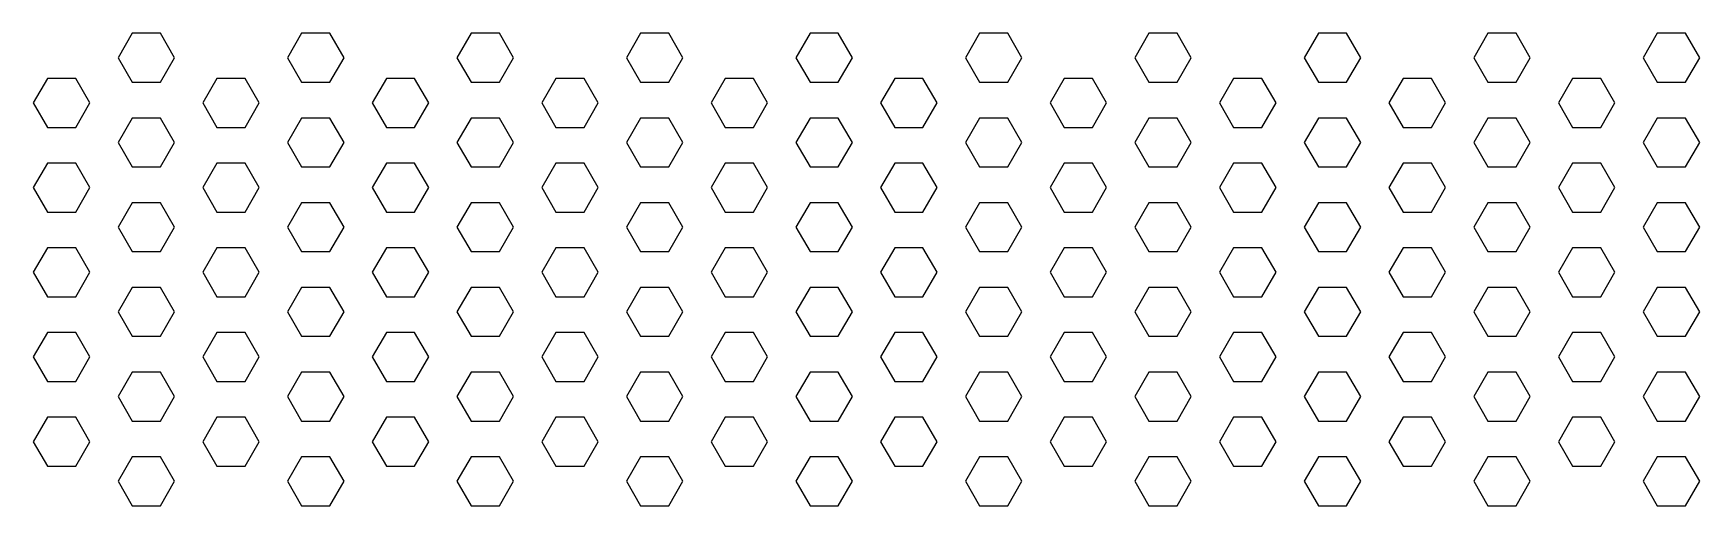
# Model space of a CAD drawing. Header units: millimetres. Extents: x 43.3 to 83.3, y 94.2 to 164.2.
# Drawn here: x 70.2 to 71.675, y 106.786 to 107.205 of the extents above; entities that cross this region are included whole.
import ezdxf

# ---------------------------------------------------------------- set-up
doc = ezdxf.new("R2010")
doc.units = ezdxf.units.MM
doc.layers.add('Alt Rasters', color=140, linetype='Continuous')

msp = doc.modelspace()

# ---------------------------------------------------------------- linework, layer by layer
at = {"layer": 'Alt Rasters'}
for p, q in [((70.2875, 107.2047), (70.275, 107.1831)), ((70.3125, 107.2047), (70.2875, 107.2047)), ((70.325, 107.1831), (70.3125, 107.2047)), ((70.4375, 107.2047), (70.425, 107.1831)), ((70.4625, 107.2047), (70.4375, 107.2047)), ((70.475, 107.1831), (70.4625, 107.2047)), ((70.5875, 107.2047), (70.575, 107.1831)), ((70.6125, 107.2047), (70.5875, 107.2047)), ((70.625, 107.1831), (70.6125, 107.2047)), ((70.7375, 107.2047), (70.725, 107.1831)), ((70.7625, 107.2047), (70.7375, 107.2047)), ((70.775, 107.1831), (70.7625, 107.2047)), ((70.8875, 107.2047), (70.875, 107.1831)), ((70.9125, 107.2047), (70.8875, 107.2047)), ((70.925, 107.1831), (70.9125, 107.2047)), ((71.0375, 107.2047), (71.025, 107.1831)), ((71.0625, 107.2047), (71.0375, 107.2047)), ((71.075, 107.1831), (71.0625, 107.2047)), ((71.1875, 107.2047), (71.175, 107.1831)), ((71.2125, 107.2047), (71.1875, 107.2047)), ((71.225, 107.1831), (71.2125, 107.2047)), ((71.3375, 107.2047), (71.325, 107.1831)), ((71.3625, 107.2047), (71.3375, 107.2047)), ((71.375, 107.1831), (71.3625, 107.2047)), ((71.4875, 107.2047), (71.475, 107.1831)), ((71.5125, 107.2047), (71.4875, 107.2047)), ((71.525, 107.1831), (71.5125, 107.2047)), ((71.6375, 107.2047), (71.625, 107.1831)), ((71.6625, 107.2047), (71.6375, 107.2047)), ((71.675, 107.1831), (71.6625, 107.2047)), ((70.275, 107.1831), (70.2875, 107.1614)), ((70.3125, 107.1614), (70.325, 107.1831)), ((70.425, 107.1831), (70.4375, 107.1614)), ((70.4625, 107.1614), (70.475, 107.1831)), ((70.575, 107.1831), (70.5875, 107.1614)), ((70.6125, 107.1614), (70.625, 107.1831)), ((70.725, 107.1831), (70.7375, 107.1614)), ((70.7625, 107.1614), (70.775, 107.1831)), ((70.875, 107.1831), (70.8875, 107.1614)), ((70.9125, 107.1614), (70.925, 107.1831)), ((71.025, 107.1831), (71.0375, 107.1614)), ((71.0625, 107.1614), (71.075, 107.1831)), ((71.175, 107.1831), (71.1875, 107.1614)), ((71.2125, 107.1614), (71.225, 107.1831)), ((71.325, 107.1831), (71.3375, 107.1614)), ((71.3625, 107.1614), (71.375, 107.1831)), ((71.475, 107.1831), (71.4875, 107.1614)), ((71.5125, 107.1614), (71.525, 107.1831)), ((71.625, 107.1831), (71.6375, 107.1614)), ((71.6625, 107.1614), (71.675, 107.1831)), ((70.2125, 107.1647), (70.2, 107.1431)), ((70.2375, 107.1647), (70.2125, 107.1647)), ((70.25, 107.1431), (70.2375, 107.1647)), ((70.2875, 107.1614), (70.3125, 107.1614)), ((70.3625, 107.1647), (70.35, 107.1431)), ((70.3875, 107.1647), (70.3625, 107.1647)), ((70.4, 107.1431), (70.3875, 107.1647)), ((70.4375, 107.1614), (70.4625, 107.1614)), ((70.5125, 107.1647), (70.5, 107.1431)), ((70.5375, 107.1647), (70.5125, 107.1647)), ((70.55, 107.1431), (70.5375, 107.1647)), ((70.5875, 107.1614), (70.6125, 107.1614)), ((70.6625, 107.1647), (70.65, 107.1431)), ((70.6875, 107.1647), (70.6625, 107.1647)), ((70.7, 107.1431), (70.6875, 107.1647)), ((70.7375, 107.1614), (70.7625, 107.1614)), ((70.8125, 107.1647), (70.8, 107.1431)), ((70.8375, 107.1647), (70.8125, 107.1647)), ((70.85, 107.1431), (70.8375, 107.1647)), ((70.8875, 107.1614), (70.9125, 107.1614)), ((70.9625, 107.1647), (70.95, 107.1431)), ((70.9875, 107.1647), (70.9625, 107.1647)), ((71, 107.1431), (70.9875, 107.1647)), ((71.0375, 107.1614), (71.0625, 107.1614)), ((71.1125, 107.1647), (71.1, 107.1431)), ((71.1375, 107.1647), (71.1125, 107.1647)), ((71.15, 107.1431), (71.1375, 107.1647)), ((71.1875, 107.1614), (71.2125, 107.1614)), ((71.2625, 107.1647), (71.25, 107.1431)), ((71.2875, 107.1647), (71.2625, 107.1647)), ((71.3, 107.1431), (71.2875, 107.1647)), ((71.3375, 107.1614), (71.3625, 107.1614)), ((71.4125, 107.1647), (71.4, 107.1431)), ((71.4375, 107.1647), (71.4125, 107.1647)), ((71.45, 107.1431), (71.4375, 107.1647)), ((71.4875, 107.1614), (71.5125, 107.1614)), ((71.5625, 107.1647), (71.55, 107.1431)), ((71.5875, 107.1647), (71.5625, 107.1647)), ((71.6, 107.1431), (71.5875, 107.1647)), ((71.6375, 107.1614), (71.6625, 107.1614)), ((70.2, 107.1431), (70.2125, 107.1214)), ((70.2375, 107.1214), (70.25, 107.1431)), ((70.2875, 107.1297), (70.275, 107.1081)), ((70.3125, 107.1297), (70.2875, 107.1297)), ((70.325, 107.1081), (70.3125, 107.1297)), ((70.35, 107.1431), (70.3625, 107.1214)), ((70.3875, 107.1214), (70.4, 107.1431)), ((70.4375, 107.1297), (70.425, 107.1081)), ((70.4625, 107.1297), (70.4375, 107.1297)), ((70.475, 107.1081), (70.4625, 107.1297)), ((70.5, 107.1431), (70.5125, 107.1214)), ((70.5375, 107.1214), (70.55, 107.1431)), ((70.5875, 107.1297), (70.575, 107.1081)), ((70.6125, 107.1297), (70.5875, 107.1297)), ((70.625, 107.1081), (70.6125, 107.1297)), ((70.65, 107.1431), (70.6625, 107.1214)), ((70.6875, 107.1214), (70.7, 107.1431)), ((70.7375, 107.1297), (70.725, 107.1081)), ((70.7625, 107.1297), (70.7375, 107.1297)), ((70.775, 107.1081), (70.7625, 107.1297)), ((70.8, 107.1431), (70.8125, 107.1214)), ((70.8375, 107.1214), (70.85, 107.1431)), ((70.8875, 107.1297), (70.875, 107.1081)), ((70.9125, 107.1297), (70.8875, 107.1297)), ((70.925, 107.1081), (70.9125, 107.1297)), ((70.95, 107.1431), (70.9625, 107.1214)), ((70.9875, 107.1214), (71, 107.1431)), ((71.0375, 107.1297), (71.025, 107.1081)), ((71.0625, 107.1297), (71.0375, 107.1297)), ((71.075, 107.1081), (71.0625, 107.1297)), ((71.1, 107.1431), (71.1125, 107.1214)), ((71.1375, 107.1214), (71.15, 107.1431)), ((71.1875, 107.1297), (71.175, 107.1081)), ((71.2125, 107.1297), (71.1875, 107.1297)), ((71.225, 107.1081), (71.2125, 107.1297)), ((71.25, 107.1431), (71.2625, 107.1214)), ((71.2875, 107.1214), (71.3, 107.1431)), ((71.3375, 107.1297), (71.325, 107.1081)), ((71.3625, 107.1297), (71.3375, 107.1297)), ((71.375, 107.1081), (71.3625, 107.1297)), ((71.4, 107.1431), (71.4125, 107.1214)), ((71.4375, 107.1214), (71.45, 107.1431)), ((71.4875, 107.1297), (71.475, 107.1081)), ((71.5125, 107.1297), (71.4875, 107.1297)), ((71.525, 107.1081), (71.5125, 107.1297)), ((71.55, 107.1431), (71.5625, 107.1214)), ((71.5875, 107.1214), (71.6, 107.1431)), ((71.6375, 107.1297), (71.625, 107.1081)), ((71.6625, 107.1297), (71.6375, 107.1297)), ((71.675, 107.1081), (71.6625, 107.1297)), ((70.2125, 107.1214), (70.2375, 107.1214)), ((70.3625, 107.1214), (70.3875, 107.1214)), ((70.5125, 107.1214), (70.5375, 107.1214)), ((70.6625, 107.1214), (70.6875, 107.1214)), ((70.8125, 107.1214), (70.8375, 107.1214)), ((70.9625, 107.1214), (70.9875, 107.1214)), ((71.1125, 107.1214), (71.1375, 107.1214)), ((71.2625, 107.1214), (71.2875, 107.1214)), ((71.4125, 107.1214), (71.4375, 107.1214)), ((71.5625, 107.1214), (71.5875, 107.1214)), ((70.275, 107.1081), (70.2875, 107.0864)), ((70.3125, 107.0864), (70.325, 107.1081)), ((70.425, 107.1081), (70.4375, 107.0864)), ((70.4625, 107.0864), (70.475, 107.1081)), ((70.575, 107.1081), (70.5875, 107.0864)), ((70.6125, 107.0864), (70.625, 107.1081)), ((70.725, 107.1081), (70.7375, 107.0864)), ((70.7625, 107.0864), (70.775, 107.1081)), ((70.875, 107.1081), (70.8875, 107.0864)), ((70.9125, 107.0864), (70.925, 107.1081)), ((71.025, 107.1081), (71.0375, 107.0864)), ((71.0625, 107.0864), (71.075, 107.1081)), ((71.175, 107.1081), (71.1875, 107.0864)), ((71.2125, 107.0864), (71.225, 107.1081)), ((71.325, 107.1081), (71.3375, 107.0864)), ((71.3625, 107.0864), (71.375, 107.1081)), ((71.475, 107.1081), (71.4875, 107.0864)), ((71.5125, 107.0864), (71.525, 107.1081)), ((71.625, 107.1081), (71.6375, 107.0864)), ((71.6625, 107.0864), (71.675, 107.1081)), ((70.2125, 107.0897), (70.2, 107.0681)), ((70.2375, 107.0897), (70.2125, 107.0897)), ((70.25, 107.0681), (70.2375, 107.0897)), ((70.2875, 107.0864), (70.3125, 107.0864)), ((70.3625, 107.0897), (70.35, 107.0681)), ((70.3875, 107.0897), (70.3625, 107.0897)), ((70.4, 107.0681), (70.3875, 107.0897)), ((70.4375, 107.0864), (70.4625, 107.0864)), ((70.5125, 107.0897), (70.5, 107.0681)), ((70.5375, 107.0897), (70.5125, 107.0897)), ((70.55, 107.0681), (70.5375, 107.0897)), ((70.5875, 107.0864), (70.6125, 107.0864)), ((70.6625, 107.0897), (70.65, 107.0681)), ((70.6875, 107.0897), (70.6625, 107.0897)), ((70.7, 107.0681), (70.6875, 107.0897)), ((70.7375, 107.0864), (70.7625, 107.0864)), ((70.8125, 107.0897), (70.8, 107.0681)), ((70.8375, 107.0897), (70.8125, 107.0897)), ((70.85, 107.0681), (70.8375, 107.0897)), ((70.8875, 107.0864), (70.9125, 107.0864)), ((70.9625, 107.0897), (70.95, 107.0681)), ((70.9875, 107.0897), (70.9625, 107.0897)), ((71, 107.0681), (70.9875, 107.0897)), ((71.0375, 107.0864), (71.0625, 107.0864)), ((71.1125, 107.0897), (71.1, 107.0681)), ((71.1375, 107.0897), (71.1125, 107.0897)), ((71.15, 107.0681), (71.1375, 107.0897)), ((71.1875, 107.0864), (71.2125, 107.0864)), ((71.2625, 107.0897), (71.25, 107.0681)), ((71.2875, 107.0897), (71.2625, 107.0897)), ((71.3, 107.0681), (71.2875, 107.0897)), ((71.3375, 107.0864), (71.3625, 107.0864)), ((71.4125, 107.0897), (71.4, 107.0681)), ((71.4375, 107.0897), (71.4125, 107.0897)), ((71.45, 107.0681), (71.4375, 107.0897)), ((71.4875, 107.0864), (71.5125, 107.0864)), ((71.5625, 107.0897), (71.55, 107.0681)), ((71.5875, 107.0897), (71.5625, 107.0897)), ((71.6, 107.0681), (71.5875, 107.0897)), ((71.6375, 107.0864), (71.6625, 107.0864)), ((70.2, 107.0681), (70.2125, 107.0464)), ((70.2375, 107.0464), (70.25, 107.0681)), ((70.35, 107.0681), (70.3625, 107.0464)), ((70.3875, 107.0464), (70.4, 107.0681)), ((70.5, 107.0681), (70.5125, 107.0464)), ((70.5375, 107.0464), (70.55, 107.0681)), ((70.65, 107.0681), (70.6625, 107.0464)), ((70.6875, 107.0464), (70.7, 107.0681)), ((70.8, 107.0681), (70.8125, 107.0464)), ((70.8375, 107.0464), (70.85, 107.0681)), ((70.95, 107.0681), (70.9625, 107.0464)), ((70.9875, 107.0464), (71, 107.0681)), ((71.1, 107.0681), (71.1125, 107.0464)), ((71.1375, 107.0464), (71.15, 107.0681)), ((71.25, 107.0681), (71.2625, 107.0464)), ((71.2875, 107.0464), (71.3, 107.0681)), ((71.4, 107.0681), (71.4125, 107.0464)), ((71.4375, 107.0464), (71.45, 107.0681)), ((71.55, 107.0681), (71.5625, 107.0464)), ((71.5875, 107.0464), (71.6, 107.0681)), ((70.2125, 107.0464), (70.2375, 107.0464)), ((70.2875, 107.0547), (70.275, 107.0331)), ((70.3125, 107.0547), (70.2875, 107.0547)), ((70.325, 107.0331), (70.3125, 107.0547)), ((70.3625, 107.0464), (70.3875, 107.0464)), ((70.4375, 107.0547), (70.425, 107.0331)), ((70.4625, 107.0547), (70.4375, 107.0547)), ((70.475, 107.0331), (70.4625, 107.0547)), ((70.5125, 107.0464), (70.5375, 107.0464)), ((70.5875, 107.0547), (70.575, 107.0331)), ((70.6125, 107.0547), (70.5875, 107.0547)), ((70.625, 107.0331), (70.6125, 107.0547)), ((70.6625, 107.0464), (70.6875, 107.0464)), ((70.7375, 107.0547), (70.725, 107.0331)), ((70.7625, 107.0547), (70.7375, 107.0547)), ((70.775, 107.0331), (70.7625, 107.0547)), ((70.8125, 107.0464), (70.8375, 107.0464)), ((70.8875, 107.0547), (70.875, 107.0331)), ((70.9125, 107.0547), (70.8875, 107.0547)), ((70.925, 107.0331), (70.9125, 107.0547)), ((70.9625, 107.0464), (70.9875, 107.0464)), ((71.0375, 107.0547), (71.025, 107.0331)), ((71.0625, 107.0547), (71.0375, 107.0547)), ((71.075, 107.0331), (71.0625, 107.0547)), ((71.1125, 107.0464), (71.1375, 107.0464)), ((71.1875, 107.0547), (71.175, 107.0331)), ((71.2125, 107.0547), (71.1875, 107.0547)), ((71.225, 107.0331), (71.2125, 107.0547)), ((71.2625, 107.0464), (71.2875, 107.0464)), ((71.3375, 107.0547), (71.325, 107.0331)), ((71.3625, 107.0547), (71.3375, 107.0547)), ((71.375, 107.0331), (71.3625, 107.0547)), ((71.4125, 107.0464), (71.4375, 107.0464)), ((71.4875, 107.0547), (71.475, 107.0331)), ((71.5125, 107.0547), (71.4875, 107.0547)), ((71.525, 107.0331), (71.5125, 107.0547)), ((71.5625, 107.0464), (71.5875, 107.0464)), ((71.6375, 107.0547), (71.625, 107.0331)), ((71.6625, 107.0547), (71.6375, 107.0547)), ((71.675, 107.0331), (71.6625, 107.0547)), ((70.275, 107.0331), (70.2875, 107.0114)), ((70.3125, 107.0114), (70.325, 107.0331)), ((70.425, 107.0331), (70.4375, 107.0114)), ((70.4625, 107.0114), (70.475, 107.0331)), ((70.575, 107.0331), (70.5875, 107.0114)), ((70.6125, 107.0114), (70.625, 107.0331)), ((70.725, 107.0331), (70.7375, 107.0114)), ((70.7625, 107.0114), (70.775, 107.0331)), ((70.875, 107.0331), (70.8875, 107.0114)), ((70.9125, 107.0114), (70.925, 107.0331)), ((71.025, 107.0331), (71.0375, 107.0114)), ((71.0625, 107.0114), (71.075, 107.0331)), ((71.175, 107.0331), (71.1875, 107.0114)), ((71.2125, 107.0114), (71.225, 107.0331)), ((71.325, 107.0331), (71.3375, 107.0114)), ((71.3625, 107.0114), (71.375, 107.0331)), ((71.475, 107.0331), (71.4875, 107.0114)), ((71.5125, 107.0114), (71.525, 107.0331)), ((71.625, 107.0331), (71.6375, 107.0114)), ((71.6625, 107.0114), (71.675, 107.0331)), ((70.2125, 107.0147), (70.2, 106.9931)), ((70.2375, 107.0147), (70.2125, 107.0147)), ((70.25, 106.9931), (70.2375, 107.0147)), ((70.2875, 107.0114), (70.3125, 107.0114)), ((70.3625, 107.0147), (70.35, 106.9931)), ((70.3875, 107.0147), (70.3625, 107.0147)), ((70.4, 106.9931), (70.3875, 107.0147)), ((70.4375, 107.0114), (70.4625, 107.0114)), ((70.5125, 107.0147), (70.5, 106.9931)), ((70.5375, 107.0147), (70.5125, 107.0147)), ((70.55, 106.9931), (70.5375, 107.0147)), ((70.5875, 107.0114), (70.6125, 107.0114)), ((70.6625, 107.0147), (70.65, 106.9931)), ((70.6875, 107.0147), (70.6625, 107.0147)), ((70.7, 106.9931), (70.6875, 107.0147)), ((70.7375, 107.0114), (70.7625, 107.0114)), ((70.8125, 107.0147), (70.8, 106.9931)), ((70.8375, 107.0147), (70.8125, 107.0147)), ((70.85, 106.9931), (70.8375, 107.0147)), ((70.8875, 107.0114), (70.9125, 107.0114)), ((70.9625, 107.0147), (70.95, 106.9931)), ((70.9875, 107.0147), (70.9625, 107.0147)), ((71, 106.9931), (70.9875, 107.0147)), ((71.0375, 107.0114), (71.0625, 107.0114)), ((71.1125, 107.0147), (71.1, 106.9931)), ((71.1375, 107.0147), (71.1125, 107.0147)), ((71.15, 106.9931), (71.1375, 107.0147)), ((71.1875, 107.0114), (71.2125, 107.0114)), ((71.2625, 107.0147), (71.25, 106.9931)), ((71.2875, 107.0147), (71.2625, 107.0147)), ((71.3, 106.9931), (71.2875, 107.0147)), ((71.3375, 107.0114), (71.3625, 107.0114)), ((71.4125, 107.0147), (71.4, 106.9931)), ((71.4375, 107.0147), (71.4125, 107.0147)), ((71.45, 106.9931), (71.4375, 107.0147)), ((71.4875, 107.0114), (71.5125, 107.0114)), ((71.5625, 107.0147), (71.55, 106.9931)), ((71.5875, 107.0147), (71.5625, 107.0147)), ((71.6, 106.9931), (71.5875, 107.0147)), ((71.6375, 107.0114), (71.6625, 107.0114)), ((70.2, 106.9931), (70.2125, 106.9714)), ((70.2375, 106.9714), (70.25, 106.9931)), ((70.35, 106.9931), (70.3625, 106.9714)), ((70.3875, 106.9714), (70.4, 106.9931)), ((70.5, 106.9931), (70.5125, 106.9714)), ((70.5375, 106.9714), (70.55, 106.9931)), ((70.65, 106.9931), (70.6625, 106.9714)), ((70.6875, 106.9714), (70.7, 106.9931)), ((70.8, 106.9931), (70.8125, 106.9714)), ((70.8375, 106.9714), (70.85, 106.9931)), ((70.95, 106.9931), (70.9625, 106.9714)), ((70.9875, 106.9714), (71, 106.9931)), ((71.1, 106.9931), (71.1125, 106.9714)), ((71.1375, 106.9714), (71.15, 106.9931)), ((71.25, 106.9931), (71.2625, 106.9714)), ((71.2875, 106.9714), (71.3, 106.9931)), ((71.4, 106.9931), (71.4125, 106.9714)), ((71.4375, 106.9714), (71.45, 106.9931)), ((71.55, 106.9931), (71.5625, 106.9714)), ((71.5875, 106.9714), (71.6, 106.9931)), ((70.2125, 106.9714), (70.2375, 106.9714)), ((70.2875, 106.9797), (70.275, 106.9581)), ((70.3125, 106.9797), (70.2875, 106.9797)), ((70.325, 106.9581), (70.3125, 106.9797)), ((70.3625, 106.9714), (70.3875, 106.9714)), ((70.4375, 106.9797), (70.425, 106.9581)), ((70.4625, 106.9797), (70.4375, 106.9797)), ((70.475, 106.9581), (70.4625, 106.9797)), ((70.5125, 106.9714), (70.5375, 106.9714)), ((70.5875, 106.9797), (70.575, 106.9581)), ((70.6125, 106.9797), (70.5875, 106.9797)), ((70.625, 106.9581), (70.6125, 106.9797)), ((70.6625, 106.9714), (70.6875, 106.9714)), ((70.7375, 106.9797), (70.725, 106.9581)), ((70.7625, 106.9797), (70.7375, 106.9797)), ((70.775, 106.9581), (70.7625, 106.9797)), ((70.8125, 106.9714), (70.8375, 106.9714)), ((70.8875, 106.9797), (70.875, 106.9581)), ((70.9125, 106.9797), (70.8875, 106.9797)), ((70.925, 106.9581), (70.9125, 106.9797)), ((70.9625, 106.9714), (70.9875, 106.9714)), ((71.0375, 106.9797), (71.025, 106.9581)), ((71.0625, 106.9797), (71.0375, 106.9797)), ((71.075, 106.9581), (71.0625, 106.9797)), ((71.1125, 106.9714), (71.1375, 106.9714)), ((71.1875, 106.9797), (71.175, 106.9581)), ((71.2125, 106.9797), (71.1875, 106.9797)), ((71.225, 106.9581), (71.2125, 106.9797)), ((71.2625, 106.9714), (71.2875, 106.9714)), ((71.3375, 106.9797), (71.325, 106.9581)), ((71.3625, 106.9797), (71.3375, 106.9797)), ((71.375, 106.9581), (71.3625, 106.9797)), ((71.4125, 106.9714), (71.4375, 106.9714)), ((71.4875, 106.9797), (71.475, 106.9581)), ((71.5125, 106.9797), (71.4875, 106.9797)), ((71.525, 106.9581), (71.5125, 106.9797)), ((71.5625, 106.9714), (71.5875, 106.9714)), ((71.6375, 106.9797), (71.625, 106.9581)), ((71.6625, 106.9797), (71.6375, 106.9797)), ((71.675, 106.9581), (71.6625, 106.9797)), ((70.275, 106.9581), (70.2875, 106.9364)), ((70.3125, 106.9364), (70.325, 106.9581)), ((70.425, 106.9581), (70.4375, 106.9364)), ((70.4625, 106.9364), (70.475, 106.9581)), ((70.575, 106.9581), (70.5875, 106.9364)), ((70.6125, 106.9364), (70.625, 106.9581)), ((70.725, 106.9581), (70.7375, 106.9364)), ((70.7625, 106.9364), (70.775, 106.9581)), ((70.875, 106.9581), (70.8875, 106.9364)), ((70.9125, 106.9364), (70.925, 106.9581)), ((71.025, 106.9581), (71.0375, 106.9364)), ((71.0625, 106.9364), (71.075, 106.9581)), ((71.175, 106.9581), (71.1875, 106.9364)), ((71.2125, 106.9364), (71.225, 106.9581)), ((71.325, 106.9581), (71.3375, 106.9364)), ((71.3625, 106.9364), (71.375, 106.9581)), ((71.475, 106.9581), (71.4875, 106.9364)), ((71.5125, 106.9364), (71.525, 106.9581)), ((71.625, 106.9581), (71.6375, 106.9364)), ((71.6625, 106.9364), (71.675, 106.9581)), ((70.2125, 106.9397), (70.2, 106.9181)), ((70.2375, 106.9397), (70.2125, 106.9397)), ((70.25, 106.9181), (70.2375, 106.9397)), ((70.3625, 106.9397), (70.35, 106.9181)), ((70.3875, 106.9397), (70.3625, 106.9397)), ((70.4, 106.9181), (70.3875, 106.9397)), ((70.5125, 106.9397), (70.5, 106.9181)), ((70.5375, 106.9397), (70.5125, 106.9397)), ((70.55, 106.9181), (70.5375, 106.9397)), ((70.6625, 106.9397), (70.65, 106.9181)), ((70.6875, 106.9397), (70.6625, 106.9397)), ((70.7, 106.9181), (70.6875, 106.9397)), ((70.8125, 106.9397), (70.8, 106.9181)), ((70.8375, 106.9397), (70.8125, 106.9397)), ((70.85, 106.9181), (70.8375, 106.9397)), ((70.9625, 106.9397), (70.95, 106.9181)), ((70.9875, 106.9397), (70.9625, 106.9397)), ((71, 106.9181), (70.9875, 106.9397)), ((71.1125, 106.9397), (71.1, 106.9181)), ((71.1375, 106.9397), (71.1125, 106.9397)), ((71.15, 106.9181), (71.1375, 106.9397)), ((71.2625, 106.9397), (71.25, 106.9181)), ((71.2875, 106.9397), (71.2625, 106.9397)), ((71.3, 106.9181), (71.2875, 106.9397)), ((71.4125, 106.9397), (71.4, 106.9181)), ((71.4375, 106.9397), (71.4125, 106.9397)), ((71.45, 106.9181), (71.4375, 106.9397)), ((71.5625, 106.9397), (71.55, 106.9181)), ((71.5875, 106.9397), (71.5625, 106.9397)), ((71.6, 106.9181), (71.5875, 106.9397)), ((70.2875, 106.9364), (70.3125, 106.9364)), ((70.4375, 106.9364), (70.4625, 106.9364)), ((70.5875, 106.9364), (70.6125, 106.9364)), ((70.7375, 106.9364), (70.7625, 106.9364)), ((70.8875, 106.9364), (70.9125, 106.9364)), ((71.0375, 106.9364), (71.0625, 106.9364)), ((71.1875, 106.9364), (71.2125, 106.9364)), ((71.3375, 106.9364), (71.3625, 106.9364)), ((71.4875, 106.9364), (71.5125, 106.9364)), ((71.6375, 106.9364), (71.6625, 106.9364)), ((70.2, 106.9181), (70.2125, 106.8964)), ((70.2375, 106.8964), (70.25, 106.9181)), ((70.35, 106.9181), (70.3625, 106.8964)), ((70.3875, 106.8964), (70.4, 106.9181)), ((70.5, 106.9181), (70.5125, 106.8964)), ((70.5375, 106.8964), (70.55, 106.9181)), ((70.65, 106.9181), (70.6625, 106.8964)), ((70.6875, 106.8964), (70.7, 106.9181)), ((70.8, 106.9181), (70.8125, 106.8964)), ((70.8375, 106.8964), (70.85, 106.9181)), ((70.95, 106.9181), (70.9625, 106.8964)), ((70.9875, 106.8964), (71, 106.9181)), ((71.1, 106.9181), (71.1125, 106.8964)), ((71.1375, 106.8964), (71.15, 106.9181)), ((71.25, 106.9181), (71.2625, 106.8964)), ((71.2875, 106.8964), (71.3, 106.9181)), ((71.4, 106.9181), (71.4125, 106.8964)), ((71.4375, 106.8964), (71.45, 106.9181)), ((71.55, 106.9181), (71.5625, 106.8964)), ((71.5875, 106.8964), (71.6, 106.9181)), ((70.2125, 106.8964), (70.2375, 106.8964)), ((70.2875, 106.9047), (70.275, 106.8831)), ((70.3125, 106.9047), (70.2875, 106.9047)), ((70.325, 106.8831), (70.3125, 106.9047)), ((70.3625, 106.8964), (70.3875, 106.8964)), ((70.4375, 106.9047), (70.425, 106.8831)), ((70.4625, 106.9047), (70.4375, 106.9047)), ((70.475, 106.8831), (70.4625, 106.9047)), ((70.5125, 106.8964), (70.5375, 106.8964)), ((70.5875, 106.9047), (70.575, 106.8831)), ((70.6125, 106.9047), (70.5875, 106.9047)), ((70.625, 106.8831), (70.6125, 106.9047)), ((70.6625, 106.8964), (70.6875, 106.8964)), ((70.7375, 106.9047), (70.725, 106.8831)), ((70.7625, 106.9047), (70.7375, 106.9047)), ((70.775, 106.8831), (70.7625, 106.9047)), ((70.8125, 106.8964), (70.8375, 106.8964)), ((70.8875, 106.9047), (70.875, 106.8831)), ((70.9125, 106.9047), (70.8875, 106.9047)), ((70.925, 106.8831), (70.9125, 106.9047)), ((70.9625, 106.8964), (70.9875, 106.8964)), ((71.0375, 106.9047), (71.025, 106.8831)), ((71.0625, 106.9047), (71.0375, 106.9047)), ((71.075, 106.8831), (71.0625, 106.9047)), ((71.1125, 106.8964), (71.1375, 106.8964)), ((71.1875, 106.9047), (71.175, 106.8831)), ((71.2125, 106.9047), (71.1875, 106.9047)), ((71.225, 106.8831), (71.2125, 106.9047)), ((71.2625, 106.8964), (71.2875, 106.8964)), ((71.3375, 106.9047), (71.325, 106.8831)), ((71.3625, 106.9047), (71.3375, 106.9047)), ((71.375, 106.8831), (71.3625, 106.9047)), ((71.4125, 106.8964), (71.4375, 106.8964)), ((71.4875, 106.9047), (71.475, 106.8831)), ((71.5125, 106.9047), (71.4875, 106.9047)), ((71.525, 106.8831), (71.5125, 106.9047)), ((71.5625, 106.8964), (71.5875, 106.8964)), ((71.6375, 106.9047), (71.625, 106.8831)), ((71.6625, 106.9047), (71.6375, 106.9047)), ((71.675, 106.8831), (71.6625, 106.9047)), ((70.275, 106.8831), (70.2875, 106.8614)), ((70.3125, 106.8614), (70.325, 106.8831)), ((70.425, 106.8831), (70.4375, 106.8614)), ((70.4625, 106.8614), (70.475, 106.8831)), ((70.575, 106.8831), (70.5875, 106.8614)), ((70.6125, 106.8614), (70.625, 106.8831)), ((70.725, 106.8831), (70.7375, 106.8614)), ((70.7625, 106.8614), (70.775, 106.8831)), ((70.875, 106.8831), (70.8875, 106.8614)), ((70.9125, 106.8614), (70.925, 106.8831)), ((71.025, 106.8831), (71.0375, 106.8614)), ((71.0625, 106.8614), (71.075, 106.8831)), ((71.175, 106.8831), (71.1875, 106.8614)), ((71.2125, 106.8614), (71.225, 106.8831)), ((71.325, 106.8831), (71.3375, 106.8614)), ((71.3625, 106.8614), (71.375, 106.8831)), ((71.475, 106.8831), (71.4875, 106.8614)), ((71.5125, 106.8614), (71.525, 106.8831)), ((71.625, 106.8831), (71.6375, 106.8614)), ((71.6625, 106.8614), (71.675, 106.8831)), ((70.2125, 106.8647), (70.2, 106.8431)), ((70.2375, 106.8647), (70.2125, 106.8647)), ((70.25, 106.8431), (70.2375, 106.8647)), ((70.3625, 106.8647), (70.35, 106.8431)), ((70.3875, 106.8647), (70.3625, 106.8647)), ((70.4, 106.8431), (70.3875, 106.8647)), ((70.5125, 106.8647), (70.5, 106.8431)), ((70.5375, 106.8647), (70.5125, 106.8647)), ((70.55, 106.8431), (70.5375, 106.8647)), ((70.6625, 106.8647), (70.65, 106.8431)), ((70.6875, 106.8647), (70.6625, 106.8647)), ((70.7, 106.8431), (70.6875, 106.8647)), ((70.8125, 106.8647), (70.8, 106.8431)), ((70.8375, 106.8647), (70.8125, 106.8647)), ((70.85, 106.8431), (70.8375, 106.8647)), ((70.9625, 106.8647), (70.95, 106.8431)), ((70.9875, 106.8647), (70.9625, 106.8647)), ((71, 106.8431), (70.9875, 106.8647)), ((71.1125, 106.8647), (71.1, 106.8431)), ((71.1375, 106.8647), (71.1125, 106.8647)), ((71.15, 106.8431), (71.1375, 106.8647)), ((71.2625, 106.8647), (71.25, 106.8431)), ((71.2875, 106.8647), (71.2625, 106.8647)), ((71.3, 106.8431), (71.2875, 106.8647)), ((71.4125, 106.8647), (71.4, 106.8431)), ((71.4375, 106.8647), (71.4125, 106.8647)), ((71.45, 106.8431), (71.4375, 106.8647)), ((71.5625, 106.8647), (71.55, 106.8431)), ((71.5875, 106.8647), (71.5625, 106.8647)), ((71.6, 106.8431), (71.5875, 106.8647)), ((70.2875, 106.8614), (70.3125, 106.8614)), ((70.4375, 106.8614), (70.4625, 106.8614)), ((70.5875, 106.8614), (70.6125, 106.8614)), ((70.7375, 106.8614), (70.7625, 106.8614)), ((70.8875, 106.8614), (70.9125, 106.8614)), ((71.0375, 106.8614), (71.0625, 106.8614)), ((71.1875, 106.8614), (71.2125, 106.8614)), ((71.3375, 106.8614), (71.3625, 106.8614)), ((71.4875, 106.8614), (71.5125, 106.8614)), ((71.6375, 106.8614), (71.6625, 106.8614)), ((70.2, 106.8431), (70.2125, 106.8214)), ((70.2375, 106.8214), (70.25, 106.8431)), ((70.35, 106.8431), (70.3625, 106.8214)), ((70.3875, 106.8214), (70.4, 106.8431)), ((70.5, 106.8431), (70.5125, 106.8214)), ((70.5375, 106.8214), (70.55, 106.8431)), ((70.65, 106.8431), (70.6625, 106.8214)), ((70.6875, 106.8214), (70.7, 106.8431)), ((70.8, 106.8431), (70.8125, 106.8214)), ((70.8375, 106.8214), (70.85, 106.8431)), ((70.95, 106.8431), (70.9625, 106.8214)), ((70.9875, 106.8214), (71, 106.8431)), ((71.1, 106.8431), (71.1125, 106.8214)), ((71.1375, 106.8214), (71.15, 106.8431)), ((71.25, 106.8431), (71.2625, 106.8214)), ((71.2875, 106.8214), (71.3, 106.8431)), ((71.4, 106.8431), (71.4125, 106.8214)), ((71.4375, 106.8214), (71.45, 106.8431)), ((71.55, 106.8431), (71.5625, 106.8214)), ((71.5875, 106.8214), (71.6, 106.8431)), ((70.2125, 106.8214), (70.2375, 106.8214)), ((70.2875, 106.8297), (70.275, 106.8081)), ((70.3125, 106.8297), (70.2875, 106.8297)), ((70.325, 106.8081), (70.3125, 106.8297)), ((70.3625, 106.8214), (70.3875, 106.8214)), ((70.4375, 106.8297), (70.425, 106.8081)), ((70.4625, 106.8297), (70.4375, 106.8297)), ((70.475, 106.8081), (70.4625, 106.8297)), ((70.5125, 106.8214), (70.5375, 106.8214)), ((70.5875, 106.8297), (70.575, 106.8081)), ((70.6125, 106.8297), (70.5875, 106.8297)), ((70.625, 106.8081), (70.6125, 106.8297)), ((70.6625, 106.8214), (70.6875, 106.8214)), ((70.7375, 106.8297), (70.725, 106.8081)), ((70.7625, 106.8297), (70.7375, 106.8297)), ((70.775, 106.8081), (70.7625, 106.8297)), ((70.8125, 106.8214), (70.8375, 106.8214)), ((70.8875, 106.8297), (70.875, 106.8081)), ((70.9125, 106.8297), (70.8875, 106.8297)), ((70.925, 106.8081), (70.9125, 106.8297)), ((70.9625, 106.8214), (70.9875, 106.8214)), ((71.0375, 106.8297), (71.025, 106.8081)), ((71.0625, 106.8297), (71.0375, 106.8297)), ((71.075, 106.8081), (71.0625, 106.8297)), ((71.1125, 106.8214), (71.1375, 106.8214)), ((71.1875, 106.8297), (71.175, 106.8081)), ((71.2125, 106.8297), (71.1875, 106.8297)), ((71.225, 106.8081), (71.2125, 106.8297)), ((71.2625, 106.8214), (71.2875, 106.8214)), ((71.3375, 106.8297), (71.325, 106.8081)), ((71.3625, 106.8297), (71.3375, 106.8297)), ((71.375, 106.8081), (71.3625, 106.8297)), ((71.4125, 106.8214), (71.4375, 106.8214)), ((71.4875, 106.8297), (71.475, 106.8081)), ((71.5125, 106.8297), (71.4875, 106.8297)), ((71.525, 106.8081), (71.5125, 106.8297)), ((71.5625, 106.8214), (71.5875, 106.8214)), ((71.6375, 106.8297), (71.625, 106.8081)), ((71.6625, 106.8297), (71.6375, 106.8297)), ((71.675, 106.8081), (71.6625, 106.8297)), ((70.275, 106.8081), (70.2875, 106.7864)), ((70.3125, 106.7864), (70.325, 106.8081)), ((70.425, 106.8081), (70.4375, 106.7864)), ((70.4625, 106.7864), (70.475, 106.8081)), ((70.575, 106.8081), (70.5875, 106.7864)), ((70.6125, 106.7864), (70.625, 106.8081)), ((70.725, 106.8081), (70.7375, 106.7864)), ((70.7625, 106.7864), (70.775, 106.8081)), ((70.875, 106.8081), (70.8875, 106.7864)), ((70.9125, 106.7864), (70.925, 106.8081)), ((71.025, 106.8081), (71.0375, 106.7864)), ((71.0625, 106.7864), (71.075, 106.8081)), ((71.175, 106.8081), (71.1875, 106.7864)), ((71.2125, 106.7864), (71.225, 106.8081)), ((71.325, 106.8081), (71.3375, 106.7864)), ((71.3625, 106.7864), (71.375, 106.8081)), ((71.475, 106.8081), (71.4875, 106.7864)), ((71.5125, 106.7864), (71.525, 106.8081)), ((71.625, 106.8081), (71.6375, 106.7864)), ((71.6625, 106.7864), (71.675, 106.8081)), ((70.2875, 106.7864), (70.3125, 106.7864)), ((70.4375, 106.7864), (70.4625, 106.7864)), ((70.5875, 106.7864), (70.6125, 106.7864)), ((70.7375, 106.7864), (70.7625, 106.7864)), ((70.8875, 106.7864), (70.9125, 106.7864)), ((71.0375, 106.7864), (71.0625, 106.7864)), ((71.1875, 106.7864), (71.2125, 106.7864)), ((71.3375, 106.7864), (71.3625, 106.7864)), ((71.4875, 106.7864), (71.5125, 106.7864)), ((71.6375, 106.7864), (71.6625, 106.7864))]:
    msp.add_line(p, q, dxfattribs=at)

doc.saveas('drawing.dxf')
